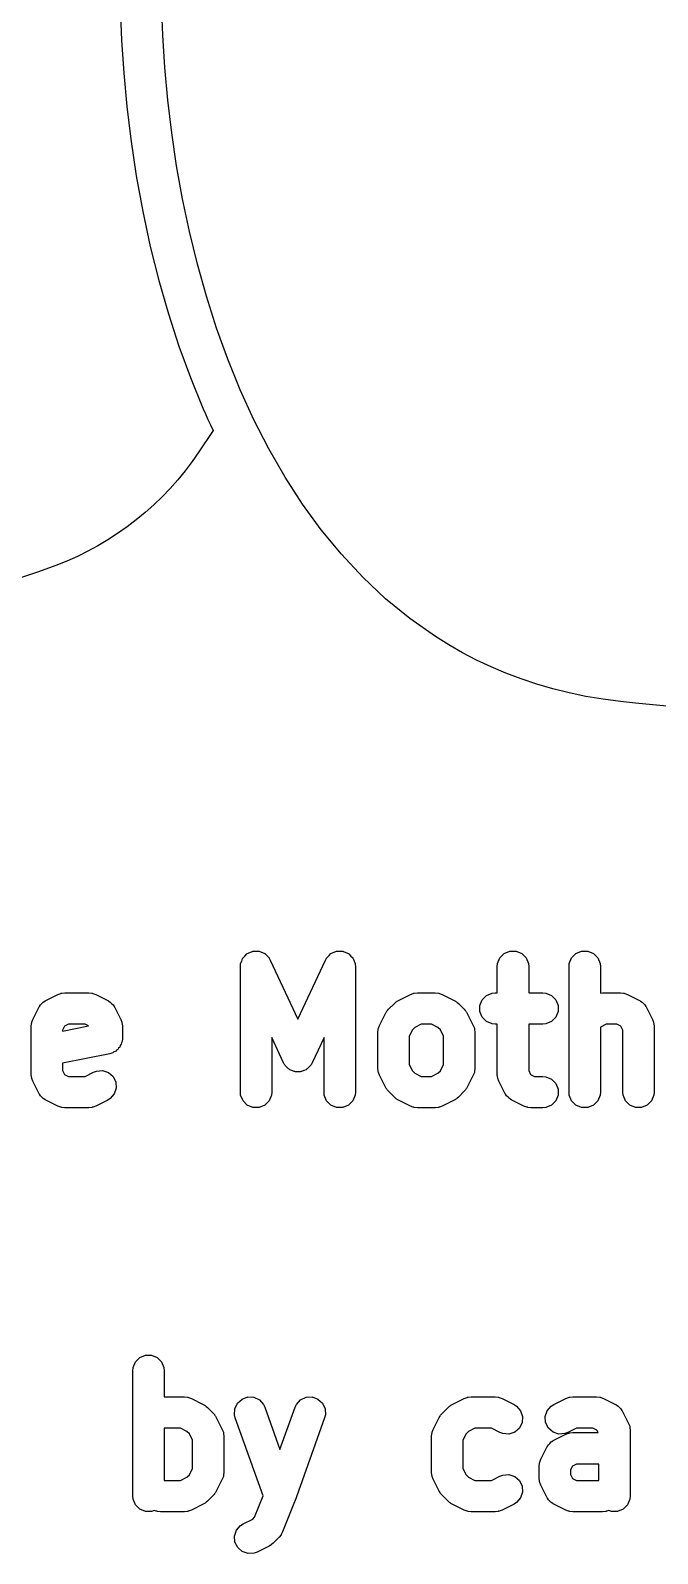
# Model space of a CAD drawing. Extents: x 53 to 255, y -141 to -27.
# Drawn here: x 178.59 to 183.59, y -122.01 to -109.87 of the extents above; entities that cross this region are included whole.
import ezdxf

# ---------------------------------------------------------------- set-up
doc = ezdxf.new("R2010")
doc.units = 0
doc.layers.add('BLACK', color=7, linetype='CONTINUOUS')

msp = doc.modelspace()

# ---------------------------------------------------------------- linework, layer by layer
at = {"layer": 'BLACK', "linetype": 'CONTINUOUS'}
for p, q in [((179.307953, -109.687096), (179.318085, -109.950419)), ((179.646869, -109.909492), (179.63774, -109.655095)), ((179.318085, -109.950419), (179.335397, -110.214319)), ((179.663158, -110.167194), (179.646869, -109.909492)), ((179.68681, -110.427344), (179.663158, -110.167194)), ((179.335397, -110.214319), (179.359869, -110.477884)), ((179.718027, -110.689083), (179.68681, -110.427344)), ((179.359869, -110.477884), (179.391479, -110.740203)), ((179.757013, -110.951553), (179.718027, -110.689083)), ((179.391479, -110.740203), (179.435144, -111.031092)), ((179.435144, -111.031092), (179.487017, -111.315832)), ((179.80397, -111.213898), (179.757013, -110.951553)), ((179.859101, -111.475259), (179.80397, -111.213898)), ((179.487017, -111.315832), (179.547035, -111.594187)), ((179.92261, -111.734778), (179.859101, -111.475259)), ((179.547035, -111.594187), (179.615135, -111.865924)), ((179.994699, -111.991599), (179.92261, -111.734778)), ((179.615135, -111.865924), (179.691253, -112.130808)), ((180.07557, -112.244862), (179.994699, -111.991599)), ((179.691253, -112.130808), (179.775325, -112.388606)), ((180.165428, -112.493711), (180.07557, -112.244862)), ((179.775325, -112.388606), (179.867289, -112.639083)), ((180.264474, -112.737288), (180.165428, -112.493711)), ((179.867289, -112.639083), (179.96708, -112.882006)), ((180.373698, -112.976351), (180.264474, -112.737288)), ((179.96708, -112.882006), (179.98697, -112.927352)), ((179.98697, -112.927352), (180.007132, -112.972327)), ((180.007132, -112.972327), (180.027542, -113.016955)), ((180.49265, -113.20832), (180.373698, -112.976351)), ((180.048175, -113.06126), (179.934669, -113.231389)), ((180.027542, -113.016955), (180.048175, -113.06126)), ((179.934669, -113.231389), (179.881486, -113.307773)), ((180.621539, -113.43232), (180.49265, -113.20832)), ((179.881486, -113.307773), (179.825523, -113.381846)), ((179.76686, -113.453539), (179.705577, -113.522779)), ((179.825523, -113.381846), (179.76686, -113.453539)), ((180.760571, -113.647475), (180.621539, -113.43232)), ((179.641754, -113.589494), (179.575468, -113.653615)), ((179.705577, -113.522779), (179.641754, -113.589494)), ((179.506801, -113.715069), (179.435831, -113.773785)), ((179.575468, -113.653615), (179.506801, -113.715069)), ((180.909953, -113.852908), (180.760571, -113.647475)), ((179.362638, -113.829692), (179.287301, -113.882718)), ((179.435831, -113.773785), (179.362638, -113.829692)), ((181.069893, -114.047742), (180.909953, -113.852908)), ((179.2099, -113.932793), (179.130514, -113.979845)), ((179.287301, -113.882718), (179.2099, -113.932793)), ((178.966106, -114.064594), (178.881243, -114.102148)), ((179.049223, -114.023802), (178.966106, -114.064594)), ((179.130514, -113.979845), (179.049223, -114.023802)), ((181.240598, -114.231103), (181.069893, -114.047742)), ((178.657635, -114.186183), (178.519771, -114.233649)), ((178.794713, -114.136394), (178.657635, -114.186183)), ((178.881243, -114.102148), (178.794713, -114.136394)), ((181.422275, -114.402112), (181.240598, -114.231103)), ((181.615131, -114.559895), (181.422275, -114.402112)), ((181.819374, -114.703574), (181.615131, -114.559895)), ((181.925829, -114.769851), (181.819374, -114.703574)), ((182.035209, -114.832273), (181.925829, -114.769851)), ((182.14754, -114.890731), (182.035209, -114.832273)), ((182.262846, -114.945116), (182.14754, -114.890731)), ((182.381154, -114.995318), (182.262846, -114.945116)), ((182.50249, -115.041227), (182.381154, -114.995318)), ((182.62688, -115.082734), (182.50249, -115.041227)), ((182.754349, -115.119729), (182.62688, -115.082734)), ((182.884924, -115.152104), (182.754349, -115.119729)), ((183.018631, -115.179747), (182.884924, -115.152104)), ((183.155494, -115.20255), (183.018631, -115.179747)), ((183.295541, -115.220403), (183.155494, -115.20255)), ((183.413809, -115.233232), (183.295541, -115.220403)), ((183.719289, -115.264251), (183.413809, -115.233232)), ((180.286185, -117.264374), (180.301522, -117.249036)), ((180.301522, -117.249036), (180.316176, -117.233036)), ((180.316176, -117.233036), (180.318701, -117.231857)), ((180.318701, -117.231857), (180.320673, -117.229886)), ((180.320673, -117.229886), (180.340711, -117.221585)), ((180.340711, -117.221585), (180.360372, -117.212411)), ((180.360372, -117.212411), (180.363158, -117.212288)), ((180.363158, -117.212288), (180.365733, -117.211222)), ((180.365733, -117.211222), (180.387419, -117.211222)), ((180.387419, -117.211222), (180.409098, -117.210269)), ((180.409098, -117.210269), (180.411719, -117.211222)), ((180.411719, -117.211222), (180.414505, -117.211222)), ((180.414505, -117.211222), (180.434541, -117.219521)), ((180.434541, -117.219521), (180.454935, -117.226937)), ((180.454935, -117.226937), (180.45699, -117.228819)), ((180.45699, -117.228819), (180.459565, -117.229886)), ((180.459565, -117.229886), (180.474902, -117.245223)), ((180.474902, -117.245223), (180.490903, -117.259877)), ((180.956001, -117.259877), (180.971996, -117.245228)), ((180.971996, -117.245228), (180.987339, -117.229886)), ((180.987339, -117.229886), (180.989914, -117.228819)), ((180.989914, -117.228819), (180.99197, -117.226937)), ((180.99197, -117.226937), (181.012355, -117.219524)), ((181.012355, -117.219524), (181.032399, -117.211222)), ((181.032399, -117.211222), (181.035186, -117.211222)), ((181.035186, -117.211222), (181.037807, -117.210269)), ((181.037807, -117.210269), (181.059485, -117.211222)), ((181.059485, -117.211222), (181.081171, -117.211222)), ((181.081171, -117.211222), (181.083745, -117.212288)), ((181.083745, -117.212288), (181.086532, -117.212411)), ((181.086532, -117.212411), (181.106192, -117.221585)), ((181.106192, -117.221585), (181.126231, -117.229886)), ((181.126231, -117.229886), (181.128202, -117.231857)), ((181.128202, -117.231857), (181.130728, -117.233036)), ((181.130728, -117.233036), (181.145381, -117.249036)), ((181.145381, -117.249036), (181.160719, -117.264374)), ((182.333804, -117.264374), (182.368292, -117.229886)), ((182.368292, -117.229886), (182.413352, -117.211222)), ((182.413352, -117.211222), (182.462124, -117.211222)), ((182.462124, -117.211222), (182.507184, -117.229886)), ((182.507184, -117.229886), (182.541672, -117.264374)), ((182.905233, -117.264374), (182.939721, -117.229886)), ((182.939721, -117.229886), (182.984781, -117.211222)), ((182.984781, -117.211222), (183.033553, -117.211222)), ((183.033553, -117.211222), (183.078613, -117.229886)), ((183.078613, -117.229886), (183.113101, -117.264374)), ((180.265119, -117.33382), (180.266697, -117.317792)), ((180.265119, -118.33382), (180.265119, -117.33382)), ((180.266568, -117.314841), (180.267144, -117.313255)), ((180.266697, -117.317792), (180.266568, -117.314841)), ((180.267144, -117.313255), (180.267521, -117.309434)), ((180.267521, -117.309434), (180.27582, -117.289397)), ((180.27582, -117.289397), (180.283236, -117.269004)), ((180.283236, -117.269004), (180.285118, -117.266948)), ((180.285118, -117.266948), (180.286185, -117.264374)), ((180.490903, -117.259877), (180.49286, -117.263181)), ((180.49286, -117.263181), (180.494053, -117.264374)), ((180.494053, -117.264374), (180.495182, -117.267101)), ((180.495182, -117.267101), (180.503392, -117.280959)), ((180.503392, -117.280959), (180.723451, -117.752516)), ((180.723451, -117.752516), (180.943512, -117.280959)), ((180.943512, -117.280959), (180.951721, -117.267101)), ((180.951721, -117.267101), (180.952851, -117.264374)), ((180.952851, -117.264374), (180.954043, -117.263181)), ((180.954043, -117.263181), (180.956001, -117.259877)), ((181.160719, -117.264374), (181.161785, -117.266948)), ((181.161785, -117.266948), (181.163668, -117.269004)), ((181.163668, -117.269004), (181.171083, -117.289397)), ((181.171083, -117.289397), (181.179383, -117.309434)), ((181.179383, -117.309434), (181.179759, -117.313255)), ((181.179759, -117.313255), (181.180336, -117.314841)), ((181.180336, -117.314841), (181.180206, -117.317792)), ((181.180206, -117.317792), (181.181785, -117.33382)), ((181.181785, -117.33382), (181.181785, -118.33382)), ((182.312738, -117.33382), (182.31514, -117.309434)), ((182.312738, -117.542153), (182.312738, -117.33382)), ((182.31514, -117.309434), (182.333804, -117.264374)), ((182.541672, -117.264374), (182.560336, -117.309434)), ((182.560336, -117.309434), (182.562738, -117.33382)), ((182.562738, -117.33382), (182.562738, -117.542153)), ((182.884167, -117.33382), (182.886569, -117.309434)), ((182.884167, -118.33382), (182.884167, -117.33382)), ((182.886569, -117.309434), (182.905233, -117.264374)), ((183.113101, -117.264374), (183.131765, -117.309434)), ((183.131765, -117.309434), (183.134167, -117.33382)), ((183.134167, -117.33382), (183.134167, -117.543911)), ((178.684162, -117.627863), (178.694432, -117.616023)), ((178.694432, -117.616023), (178.706768, -117.608256)), ((178.706768, -117.608256), (178.709167, -117.606177)), ((178.709167, -117.606177), (178.711092, -117.605535)), ((178.711092, -117.605535), (178.715169, -117.602969)), ((178.715169, -117.602969), (178.810407, -117.55535)), ((178.810407, -117.55535), (178.833293, -117.546592)), ((178.833293, -117.546592), (178.837773, -117.546273)), ((178.837773, -117.546273), (178.841923, -117.544555)), ((178.841923, -117.544555), (178.866309, -117.542153)), ((178.866309, -117.542153), (179.056785, -117.542153)), ((179.056785, -117.542153), (179.081171, -117.544555)), ((179.081171, -117.544555), (179.085319, -117.546273)), ((179.085319, -117.546273), (179.089801, -117.546592)), ((179.089801, -117.546592), (179.112687, -117.55535)), ((179.112687, -117.55535), (179.207924, -117.602968)), ((179.207924, -117.602968), (179.212002, -117.605535)), ((179.212002, -117.605535), (179.213927, -117.606177)), ((179.213927, -117.606177), (179.216324, -117.608256)), ((179.216324, -117.608256), (179.228662, -117.616023)), ((179.228662, -117.616023), (179.238931, -117.627863)), ((181.501794, -117.618514), (181.503956, -117.616023)), ((181.503956, -117.616023), (181.507713, -117.613657)), ((181.507713, -117.613657), (181.511148, -117.610839)), ((181.511148, -117.610839), (181.514198, -117.609575)), ((181.514198, -117.609575), (181.524693, -117.602969)), ((181.524693, -117.602969), (181.619931, -117.55535)), ((181.619931, -117.55535), (181.642817, -117.546592)), ((181.642817, -117.546592), (181.647297, -117.546273)), ((181.647297, -117.546273), (181.651447, -117.544555)), ((181.651447, -117.544555), (181.675833, -117.542153)), ((181.675833, -117.542153), (181.81869, -117.542153)), ((181.81869, -117.542153), (181.843076, -117.544555)), ((181.843076, -117.544555), (181.847224, -117.546273)), ((181.847224, -117.546273), (181.851706, -117.546592)), ((181.851706, -117.546592), (181.874592, -117.55535)), ((181.874592, -117.55535), (181.969829, -117.602968)), ((181.969829, -117.602968), (181.980327, -117.609577)), ((181.980327, -117.609577), (181.983374, -117.610839)), ((181.983374, -117.610839), (181.986805, -117.613654)), ((181.986805, -117.613654), (181.990567, -117.616023)), ((181.990567, -117.616023), (181.99273, -117.618517)), ((182.172283, -117.642767), (182.190947, -117.597707)), ((182.190947, -117.597707), (182.225435, -117.563219)), ((182.225435, -117.563219), (182.270495, -117.544555)), ((182.270495, -117.544555), (182.294881, -117.542153)), ((182.294881, -117.542153), (182.312738, -117.542153)), ((182.562738, -117.542153), (182.675833, -117.542153)), ((182.675833, -117.542153), (182.700219, -117.544555)), ((182.700219, -117.544555), (182.745279, -117.563219)), ((182.745279, -117.563219), (182.779767, -117.597707)), ((182.779767, -117.597707), (182.798431, -117.642767)), ((183.134167, -117.543911), (183.152024, -117.542153)), ((183.152024, -117.542153), (183.294881, -117.542153)), ((183.294881, -117.542153), (183.319267, -117.544555)), ((183.319267, -117.544555), (183.323415, -117.546273)), ((183.323415, -117.546273), (183.327897, -117.546592)), ((183.327897, -117.546592), (183.350783, -117.55535)), ((183.350783, -117.55535), (183.44602, -117.602968)), ((183.44602, -117.602968), (183.450098, -117.605535)), ((183.450098, -117.605535), (183.452023, -117.606177)), ((183.452023, -117.606177), (183.45442, -117.608256)), ((183.45442, -117.608256), (183.466758, -117.616023)), ((183.466758, -117.616023), (183.477027, -117.627863)), ((178.611649, -117.754108), (178.659267, -117.658871)), ((178.659267, -117.658871), (178.661834, -117.654792)), ((178.661834, -117.654792), (178.662476, -117.652868)), ((178.662476, -117.652868), (178.664555, -117.65047)), ((178.664555, -117.65047), (178.672322, -117.638133)), ((178.672322, -117.638133), (178.684162, -117.627863)), ((179.238931, -117.627863), (179.250772, -117.638133)), ((179.250772, -117.638133), (179.258538, -117.650469)), ((179.258538, -117.650469), (179.260618, -117.652868)), ((179.260618, -117.652868), (179.261259, -117.654793)), ((179.261259, -117.654793), (179.263826, -117.65887)), ((179.263826, -117.65887), (179.311445, -117.754108)), ((181.373554, -117.801727), (181.421172, -117.70649)), ((181.421172, -117.70649), (181.427781, -117.695991)), ((181.427781, -117.695991), (181.429043, -117.692945)), ((181.429043, -117.692945), (181.431858, -117.689513)), ((181.431858, -117.689513), (181.434227, -117.685752)), ((181.434227, -117.685752), (181.436721, -117.683588)), ((181.436721, -117.683588), (181.444588, -117.674003)), ((181.444588, -117.674003), (181.492206, -117.626384)), ((181.492206, -117.626384), (181.501794, -117.618514)), ((181.99273, -117.618517), (182.002316, -117.626384)), ((182.002316, -117.626384), (182.049935, -117.674002)), ((182.049935, -117.674002), (182.057804, -117.68359)), ((182.057804, -117.68359), (182.060296, -117.685752)), ((182.060296, -117.685752), (182.062661, -117.689509)), ((182.062661, -117.689509), (182.06548, -117.692944)), ((182.06548, -117.692944), (182.066743, -117.695994)), ((182.066743, -117.695994), (182.07335, -117.706489)), ((182.07335, -117.706489), (182.120969, -117.801727)), ((182.172283, -117.691539), (182.172283, -117.642767)), ((182.190947, -117.736599), (182.172283, -117.691539)), ((182.225435, -117.771087), (182.190947, -117.736599)), ((182.779767, -117.736599), (182.745279, -117.771087)), ((182.798431, -117.691539), (182.779767, -117.736599)), ((182.798431, -117.642767), (182.798431, -117.691539)), ((183.477027, -117.627863), (183.488868, -117.638133)), ((183.488868, -117.638133), (183.496634, -117.650469)), ((183.496634, -117.650469), (183.498714, -117.652868)), ((183.498714, -117.652868), (183.499355, -117.654793)), ((183.499355, -117.654793), (183.501922, -117.65887)), ((183.501922, -117.65887), (183.549541, -117.754108)), ((178.598452, -117.81001), (178.600854, -117.785624)), ((178.598452, -118.190962), (178.598452, -117.81001)), ((178.600854, -117.785624), (178.602572, -117.781475)), ((178.602572, -117.781475), (178.602891, -117.776994)), ((178.602891, -117.776994), (178.611649, -117.754108)), ((178.848452, -117.84801), (179.055979, -117.806504)), ((178.86424, -117.807941), (178.848452, -117.839518)), ((178.848452, -117.839518), (178.848452, -117.84801)), ((178.895818, -117.792153), (178.86424, -117.807941)), ((179.027277, -117.792153), (178.895818, -117.792153)), ((179.055979, -117.806504), (179.027277, -117.792153)), ((179.311445, -117.754108), (179.320203, -117.776994)), ((179.320203, -117.776994), (179.320521, -117.781474)), ((179.320521, -117.781474), (179.32224, -117.785624)), ((179.32224, -117.785624), (179.324642, -117.81001)), ((179.324642, -117.81001), (179.324642, -117.905248)), ((181.360357, -117.857629), (181.362759, -117.833243)), ((181.360357, -118.143343), (181.360357, -117.857629)), ((181.362759, -117.833243), (181.364477, -117.829094)), ((181.364477, -117.829094), (181.364796, -117.824613)), ((181.364796, -117.824613), (181.373554, -117.801727)), ((181.635707, -117.836435), (181.610357, -117.887137)), ((181.65464, -117.817503), (181.635707, -117.836435)), ((181.705342, -117.792153), (181.65464, -117.817503)), ((181.789182, -117.792153), (181.705342, -117.792153)), ((181.839883, -117.817503), (181.789182, -117.792153)), ((181.858815, -117.836436), (181.839883, -117.817503)), ((181.884166, -117.887137), (181.858815, -117.836436)), ((182.120969, -117.801727), (182.129727, -117.824613)), ((182.129727, -117.824613), (182.130045, -117.829093)), ((182.130045, -117.829093), (182.131764, -117.833243)), ((182.131764, -117.833243), (182.134166, -117.857629)), ((182.134166, -117.857629), (182.134166, -118.143343)), ((182.270495, -117.789751), (182.225435, -117.771087)), ((182.294881, -117.792153), (182.270495, -117.789751)), ((182.312738, -117.792153), (182.294881, -117.792153)), ((182.312738, -118.190962), (182.312738, -117.792153)), ((182.675833, -117.792153), (182.562738, -117.792153)), ((182.562738, -117.792153), (182.562738, -118.161453)), ((182.700219, -117.789751), (182.675833, -117.792153)), ((182.745279, -117.771087), (182.700219, -117.789751)), ((183.181533, -117.792153), (183.134167, -117.815835)), ((183.134167, -117.815835), (183.134167, -118.33382)), ((183.265373, -117.792153), (183.181533, -117.792153)), ((183.296949, -117.807941), (183.265373, -117.792153)), ((183.312738, -117.839518), (183.296949, -117.807941)), ((183.312738, -118.33382), (183.312738, -117.839518)), ((183.549541, -117.754108), (183.558299, -117.776994)), ((183.558299, -117.776994), (183.558617, -117.781474)), ((183.558617, -117.781474), (183.560336, -117.785624)), ((183.560336, -117.785624), (183.562738, -117.81001)), ((183.562738, -117.81001), (183.562738, -118.33382)), ((179.303576, -117.974694), (179.294914, -117.983355)), ((179.308312, -117.963258), (179.303576, -117.974694)), ((179.315177, -117.952962), (179.308312, -117.963258)), ((179.317553, -117.940949), (179.315177, -117.952962)), ((179.32224, -117.929634), (179.317553, -117.940949)), ((179.324642, -117.905248), (179.32224, -117.929634)), ((180.610179, -118.100966), (180.515119, -117.897266)), ((180.515119, -117.897266), (180.515119, -118.33382)), ((180.931785, -117.897265), (180.836725, -118.100966)), ((180.931785, -118.33382), (180.931785, -117.897265)), ((181.610357, -117.887137), (181.610357, -118.113835)), ((181.884166, -118.113834), (181.884166, -117.887137)), ((179.224156, -118.027821), (178.848452, -118.102961)), ((178.848452, -118.102961), (178.848452, -118.161453)), ((179.247597, -118.020683), (179.224156, -118.027821)), ((179.257771, -118.013869), (179.247597, -118.020683)), ((179.269088, -118.009182), (179.257771, -118.013869)), ((179.27784, -118.000429), (179.269088, -118.009182)), ((179.288122, -117.993544), (179.27784, -118.000429)), ((179.294914, -117.983355), (179.288122, -117.993544)), ((180.615468, -118.109895), (180.610179, -118.100966)), ((180.836725, -118.100966), (180.831435, -118.109895)), ((178.600854, -118.215348), (178.598452, -118.190962)), ((178.602572, -118.219497), (178.600854, -118.215348)), ((178.602891, -118.223977), (178.602572, -118.219497)), ((178.611648, -118.246863), (178.602891, -118.223977)), ((178.848452, -118.161453), (178.864241, -118.193031)), ((178.864241, -118.193031), (178.895818, -118.20882)), ((178.895818, -118.20882), (179.027277, -118.20882)), ((179.027277, -118.20882), (179.096121, -118.174398)), ((179.096121, -118.174398), (179.119007, -118.16564)), ((179.119007, -118.16564), (179.167656, -118.162183)), ((179.167656, -118.162183), (179.213927, -118.177606)), ((179.213927, -118.177606), (179.250772, -118.209562)), ((179.250772, -118.209562), (179.272583, -118.253185)), ((180.616569, -118.112921), (180.615468, -118.109895)), ((180.618528, -118.115061), (180.616569, -118.112921)), ((180.622668, -118.122048), (180.618528, -118.115061)), ((180.636676, -118.134876), (180.622668, -118.122048)), ((180.649509, -118.148889), (180.636676, -118.134876)), ((180.654541, -118.151237), (180.649509, -118.148889)), ((180.658637, -118.154988), (180.654541, -118.151237)), ((180.676487, -118.161479), (180.658637, -118.154988)), ((180.693705, -118.169514), (180.676487, -118.161479)), ((180.699254, -118.169757), (180.693705, -118.169514)), ((180.704474, -118.171656), (180.699254, -118.169757)), ((180.723452, -118.170821), (180.704474, -118.171656)), ((180.742431, -118.171656), (180.723452, -118.170821)), ((180.74765, -118.169757), (180.742431, -118.171656)), ((180.753199, -118.169514), (180.74765, -118.169757)), ((180.770412, -118.16148), (180.753199, -118.169514)), ((180.788268, -118.154988), (180.770412, -118.16148)), ((180.792364, -118.151236), (180.788268, -118.154988)), ((180.797395, -118.148889), (180.792364, -118.151236)), ((180.810225, -118.134878), (180.797395, -118.148889)), ((180.824236, -118.122048), (180.810225, -118.134878)), ((180.828375, -118.115061), (180.824236, -118.122048)), ((180.830335, -118.112921), (180.828375, -118.115061)), ((180.831435, -118.109895), (180.830335, -118.112921)), ((181.362759, -118.167729), (181.360357, -118.143343)), ((181.364477, -118.171877), (181.362759, -118.167729)), ((181.364796, -118.176359), (181.364477, -118.171877)), ((181.373554, -118.199245), (181.364796, -118.176359)), ((181.421172, -118.294482), (181.373554, -118.199245)), ((181.610357, -118.113835), (181.635708, -118.164537)), ((181.635708, -118.164537), (181.65464, -118.183469)), ((181.65464, -118.183469), (181.705342, -118.20882)), ((181.705342, -118.20882), (181.789182, -118.20882)), ((181.789182, -118.20882), (181.839883, -118.183469)), ((181.839883, -118.183469), (181.858814, -118.164537)), ((181.858814, -118.164537), (181.884166, -118.113834)), ((182.120969, -118.199245), (182.07335, -118.294483)), ((182.129727, -118.176359), (182.120969, -118.199245)), ((182.130045, -118.171878), (182.129727, -118.176359)), ((182.131764, -118.167729), (182.130045, -118.171878)), ((182.134166, -118.143343), (182.131764, -118.167729)), ((182.31514, -118.215348), (182.312738, -118.190962)), ((182.316858, -118.219497), (182.31514, -118.215348)), ((182.317177, -118.223977), (182.316858, -118.219497)), ((182.325934, -118.246863), (182.317177, -118.223977)), ((182.562738, -118.161453), (182.578527, -118.193031)), ((182.578527, -118.193031), (182.610104, -118.20882)), ((182.610104, -118.20882), (182.675833, -118.20882)), ((182.675833, -118.20882), (182.700219, -118.211222)), ((182.700219, -118.211222), (182.745279, -118.229886)), ((178.659267, -118.342102), (178.611648, -118.246863)), ((178.661834, -118.34618), (178.659267, -118.342102)), ((178.662476, -118.348105), (178.661834, -118.34618)), ((179.276041, -118.301835), (179.260618, -118.348105)), ((179.272583, -118.253185), (179.276041, -118.301835)), ((180.267521, -118.358206), (180.265119, -118.33382)), ((180.515119, -118.33382), (180.512717, -118.358206)), ((180.934187, -118.358206), (180.931785, -118.33382)), ((181.181785, -118.33382), (181.179383, -118.358206)), ((181.427779, -118.304978), (181.421172, -118.294482)), ((181.429042, -118.308026), (181.427779, -118.304978)), ((181.431859, -118.311459), (181.429042, -118.308026)), ((181.434227, -118.31522), (181.431859, -118.311459)), ((181.436721, -118.317383), (181.434227, -118.31522)), ((181.444587, -118.326968), (181.436721, -118.317383)), ((181.492206, -118.374588), (181.444587, -118.326968)), ((182.049936, -118.326969), (182.002317, -118.374588)), ((182.057803, -118.317381), (182.049936, -118.326969)), ((182.060296, -118.31522), (182.057803, -118.317381)), ((182.062662, -118.31146), (182.060296, -118.31522)), ((182.065481, -118.308026), (182.062662, -118.31146)), ((182.066743, -118.304977), (182.065481, -118.308026)), ((182.07335, -118.294483), (182.066743, -118.304977)), ((182.373553, -118.342102), (182.325934, -118.246863)), ((182.37612, -118.34618), (182.373553, -118.342102)), ((182.376762, -118.348105), (182.37612, -118.34618)), ((182.745279, -118.229886), (182.779767, -118.264374)), ((182.779767, -118.264374), (182.798431, -118.309434)), ((182.798431, -118.309434), (182.798431, -118.358206)), ((182.886569, -118.358206), (182.884167, -118.33382)), ((183.134167, -118.33382), (183.131765, -118.358206)), ((183.31514, -118.358206), (183.312738, -118.33382)), ((183.562738, -118.33382), (183.560336, -118.358206)), ((178.664554, -118.350501), (178.662476, -118.348105)), ((178.672321, -118.362839), (178.664554, -118.350501)), ((178.684163, -118.37311), (178.672321, -118.362839)), ((178.694432, -118.38495), (178.684163, -118.37311)), ((178.706765, -118.392714), (178.694432, -118.38495)), ((178.709166, -118.394796), (178.706765, -118.392714)), ((178.711093, -118.395438), (178.709166, -118.394796)), ((178.715169, -118.398004), (178.711093, -118.395438)), ((178.810407, -118.445623), (178.715169, -118.398004)), ((178.833293, -118.454381), (178.810407, -118.445623)), ((178.837773, -118.454699), (178.833293, -118.454381)), ((178.841923, -118.456418), (178.837773, -118.454699)), ((178.866309, -118.45882), (178.841923, -118.456418)), ((179.056785, -118.45882), (178.866309, -118.45882)), ((179.081171, -118.456418), (179.056785, -118.45882)), ((179.085319, -118.454699), (179.081171, -118.456418)), ((179.089801, -118.454381), (179.085319, -118.454699)), ((179.112687, -118.445623), (179.089801, -118.454381)), ((179.207924, -118.398005), (179.112687, -118.445623)), ((179.228662, -118.38495), (179.207924, -118.398005)), ((179.260618, -118.348105), (179.228662, -118.38495)), ((180.286185, -118.403266), (180.267521, -118.358206)), ((180.320673, -118.437754), (180.286185, -118.403266)), ((180.365733, -118.456418), (180.320673, -118.437754)), ((180.414505, -118.456418), (180.365733, -118.456418)), ((180.459565, -118.437754), (180.414505, -118.456418)), ((180.494053, -118.403266), (180.459565, -118.437754)), ((180.512717, -118.358206), (180.494053, -118.403266)), ((180.952851, -118.403266), (180.934187, -118.358206)), ((180.987339, -118.437754), (180.952851, -118.403266)), ((181.032399, -118.456418), (180.987339, -118.437754)), ((181.081171, -118.456418), (181.032399, -118.456418)), ((181.126231, -118.437754), (181.081171, -118.456418)), ((181.160719, -118.403266), (181.126231, -118.437754)), ((181.179383, -118.358206), (181.160719, -118.403266)), ((181.501794, -118.382457), (181.492206, -118.374588)), ((181.503956, -118.38495), (181.501794, -118.382457)), ((181.50771, -118.387313), (181.503956, -118.38495)), ((181.511147, -118.390134), (181.50771, -118.387313)), ((181.5142, -118.391398), (181.511147, -118.390134)), ((181.524693, -118.398004), (181.5142, -118.391398)), ((181.619931, -118.445623), (181.524693, -118.398004)), ((181.642817, -118.454381), (181.619931, -118.445623)), ((181.647297, -118.454699), (181.642817, -118.454381)), ((181.651447, -118.456418), (181.647297, -118.454699)), ((181.675833, -118.45882), (181.651447, -118.456418)), ((181.81869, -118.45882), (181.675833, -118.45882)), ((181.843076, -118.456418), (181.81869, -118.45882)), ((181.847224, -118.454699), (181.843076, -118.456418)), ((181.851706, -118.454381), (181.847224, -118.454699)), ((181.874592, -118.445623), (181.851706, -118.454381)), ((181.969829, -118.398005), (181.874592, -118.445623)), ((181.980325, -118.391397), (181.969829, -118.398005)), ((181.983375, -118.390134), (181.980325, -118.391397)), ((181.986808, -118.387315), (181.983375, -118.390134)), ((181.990567, -118.38495), (181.986808, -118.387315)), ((181.992729, -118.382456), (181.990567, -118.38495)), ((182.002317, -118.374588), (181.992729, -118.382456)), ((182.37884, -118.350501), (182.376762, -118.348105)), ((182.386607, -118.362839), (182.37884, -118.350501)), ((182.398449, -118.37311), (182.386607, -118.362839)), ((182.408718, -118.38495), (182.398449, -118.37311)), ((182.421051, -118.392714), (182.408718, -118.38495)), ((182.423452, -118.394796), (182.421051, -118.392714)), ((182.425379, -118.395438), (182.423452, -118.394796)), ((182.429455, -118.398004), (182.425379, -118.395438)), ((182.524693, -118.445623), (182.429455, -118.398004)), ((182.547579, -118.454381), (182.524693, -118.445623)), ((182.552059, -118.454699), (182.547579, -118.454381)), ((182.556209, -118.456418), (182.552059, -118.454699)), ((182.580595, -118.45882), (182.556209, -118.456418)), ((182.675833, -118.45882), (182.580595, -118.45882)), ((182.700219, -118.456418), (182.675833, -118.45882)), ((182.745279, -118.437754), (182.700219, -118.456418)), ((182.779767, -118.403266), (182.745279, -118.437754)), ((182.798431, -118.358206), (182.779767, -118.403266)), ((182.905233, -118.403266), (182.886569, -118.358206)), ((182.939721, -118.437754), (182.905233, -118.403266)), ((182.984781, -118.456418), (182.939721, -118.437754)), ((183.033553, -118.456418), (182.984781, -118.456418)), ((183.078613, -118.437754), (183.033553, -118.456418)), ((183.113101, -118.403266), (183.078613, -118.437754)), ((183.131765, -118.358206), (183.113101, -118.403266)), ((183.333804, -118.403266), (183.31514, -118.358206)), ((183.368292, -118.437754), (183.333804, -118.403266)), ((183.413352, -118.456418), (183.368292, -118.437754)), ((183.462124, -118.456418), (183.413352, -118.456418)), ((183.507184, -118.437754), (183.462124, -118.456418)), ((183.541672, -118.403266), (183.507184, -118.437754)), ((183.560336, -118.358206), (183.541672, -118.403266)), ((179.407976, -120.553708), (179.410378, -120.529322)), ((179.410378, -120.529322), (179.429042, -120.484262)), ((179.429042, -120.484262), (179.46353, -120.449774)), ((179.46353, -120.449774), (179.50859, -120.43111)), ((179.50859, -120.43111), (179.557362, -120.43111)), ((179.557362, -120.43111), (179.602422, -120.449774)), ((179.602422, -120.449774), (179.63691, -120.484262)), ((179.63691, -120.484262), (179.655574, -120.529322)), ((179.655574, -120.529322), (179.657976, -120.553708)), ((179.407976, -121.553708), (179.407976, -120.553708)), ((179.657976, -120.553708), (179.657976, -120.762041)), ((179.657976, -120.762041), (179.81869, -120.762041)), ((179.81869, -120.762041), (179.843076, -120.764443)), ((179.843076, -120.764443), (179.847224, -120.766161)), ((179.847224, -120.766161), (179.851706, -120.76648)), ((179.851706, -120.76648), (179.874592, -120.775238)), ((180.278301, -120.779787), (180.324231, -120.763383)), ((180.324231, -120.763383), (180.372943, -120.765805)), ((180.372943, -120.765805), (180.417022, -120.786684)), ((180.744168, -120.786684), (180.788246, -120.765805)), ((180.788246, -120.765805), (180.836959, -120.763384)), ((180.836959, -120.763384), (180.882889, -120.779787)), ((182.048503, -120.775238), (182.071389, -120.76648)), ((182.071389, -120.76648), (182.075869, -120.766161)), ((182.075869, -120.766161), (182.080019, -120.764443)), ((182.080019, -120.764443), (182.104405, -120.762041)), ((182.104405, -120.762041), (182.294881, -120.762041)), ((182.294881, -120.762041), (182.319267, -120.764443)), ((182.319267, -120.764443), (182.323415, -120.766161)), ((182.323415, -120.766161), (182.327897, -120.76648)), ((182.327897, -120.76648), (182.350783, -120.775238)), ((182.858027, -120.775238), (182.880913, -120.76648)), ((182.880913, -120.76648), (182.885393, -120.766161)), ((182.885393, -120.766161), (182.889543, -120.764443)), ((182.889543, -120.764443), (182.913929, -120.762041)), ((182.913929, -120.762041), (183.104405, -120.762041)), ((183.104405, -120.762041), (183.128791, -120.764443)), ((183.128791, -120.764443), (183.132939, -120.766161)), ((183.132939, -120.766161), (183.137421, -120.76648)), ((183.137421, -120.76648), (183.160307, -120.775238)), ((179.874592, -120.775238), (179.969829, -120.822856)), ((179.969829, -120.822856), (179.980327, -120.829465)), ((179.980327, -120.829465), (179.983374, -120.830727)), ((179.983374, -120.830727), (179.986805, -120.833542)), ((179.986805, -120.833542), (179.990567, -120.835911)), ((179.990567, -120.835911), (179.99273, -120.838405)), ((179.99273, -120.838405), (180.002316, -120.846272)), ((180.002316, -120.846272), (180.049935, -120.89389)), ((180.049935, -120.89389), (180.057804, -120.903478)), ((180.218842, -120.90531), (180.221264, -120.856598)), ((180.221264, -120.856598), (180.242143, -120.812519)), ((180.242143, -120.812519), (180.278301, -120.779787)), ((180.417022, -120.786684), (180.449754, -120.822842)), ((180.449754, -120.822842), (180.460218, -120.844999)), ((180.460218, -120.844999), (180.580595, -121.182055)), ((180.580595, -121.182055), (180.700972, -120.844999)), ((180.700972, -120.844999), (180.711436, -120.822842)), ((180.711436, -120.822842), (180.744168, -120.786684)), ((180.882889, -120.779787), (180.919047, -120.812519)), ((180.919047, -120.812519), (180.939926, -120.856598)), ((180.939926, -120.856598), (180.942347, -120.90531)), ((181.865293, -120.903476), (181.87316, -120.893891)), ((181.87316, -120.893891), (181.920778, -120.846272)), ((181.920778, -120.846272), (181.930366, -120.838402)), ((181.930366, -120.838402), (181.932528, -120.835911)), ((181.932528, -120.835911), (181.936285, -120.833545)), ((181.936285, -120.833545), (181.93972, -120.830727)), ((181.93972, -120.830727), (181.94277, -120.829463)), ((181.94277, -120.829463), (181.953265, -120.822857)), ((181.953265, -120.822857), (182.048503, -120.775238)), ((182.350783, -120.775238), (182.44602, -120.822856)), ((182.44602, -120.822856), (182.466758, -120.835911)), ((182.466758, -120.835911), (182.498714, -120.872756)), ((182.498714, -120.872756), (182.514137, -120.919026)), ((182.694672, -120.919026), (182.710096, -120.872756)), ((182.710096, -120.872756), (182.742052, -120.835911)), ((182.742052, -120.835911), (182.762789, -120.822857)), ((182.762789, -120.822857), (182.858027, -120.775238)), ((183.160307, -120.775238), (183.255544, -120.822856)), ((183.255544, -120.822856), (183.259622, -120.825423)), ((183.259622, -120.825423), (183.261547, -120.826065)), ((183.261547, -120.826065), (183.263944, -120.828144)), ((183.263944, -120.828144), (183.276282, -120.835911)), ((183.276282, -120.835911), (183.286551, -120.847751)), ((183.286551, -120.847751), (183.298392, -120.858021)), ((183.298392, -120.858021), (183.306158, -120.870357)), ((183.306158, -120.870357), (183.308238, -120.872756)), ((183.308238, -120.872756), (183.308879, -120.874681)), ((183.308879, -120.874681), (183.311446, -120.878758)), ((183.311446, -120.878758), (183.359065, -120.973996)), ((179.789182, -121.012041), (179.657976, -121.012041)), ((179.657976, -121.012041), (179.657976, -121.428708)), ((179.839883, -121.037391), (179.789182, -121.012041)), ((180.057804, -120.903478), (180.060296, -120.90564)), ((180.060296, -120.90564), (180.062661, -120.909397)), ((180.062661, -120.909397), (180.06548, -120.912832)), ((180.06548, -120.912832), (180.066743, -120.915882)), ((180.066743, -120.915882), (180.07335, -120.926377)), ((180.07335, -120.926377), (180.120969, -121.021615)), ((180.224782, -120.929083), (180.218842, -120.90531)), ((180.446967, -121.551203), (180.224782, -120.929083)), ((180.936408, -120.929083), (180.698313, -121.59575)), ((180.942347, -120.90531), (180.936408, -120.929083)), ((181.802126, -121.021615), (181.849744, -120.926378)), ((181.849744, -120.926378), (181.856353, -120.915879)), ((181.856353, -120.915879), (181.857615, -120.912833)), ((181.857615, -120.912833), (181.86043, -120.909401)), ((181.86043, -120.909401), (181.862799, -120.90564)), ((181.862799, -120.90564), (181.865293, -120.903476)), ((182.133914, -121.012041), (182.083212, -121.037391)), ((182.265373, -121.012041), (182.133914, -121.012041)), ((182.334217, -121.046463), (182.265373, -121.012041)), ((182.488868, -121.011299), (182.452023, -121.043255)), ((182.510679, -120.967676), (182.488868, -121.011299)), ((182.514137, -120.919026), (182.510679, -120.967676)), ((182.69813, -120.967676), (182.694672, -120.919026)), ((182.719942, -121.011299), (182.69813, -120.967676)), ((182.756787, -121.043255), (182.719942, -121.011299)), ((182.943438, -121.012041), (182.874593, -121.046463)), ((183.074897, -121.012041), (182.943438, -121.012041)), ((183.106473, -121.027829), (183.074897, -121.012041)), ((183.359065, -120.973996), (183.367823, -120.996882)), ((183.367823, -120.996882), (183.368141, -121.001362)), ((183.368141, -121.001362), (183.36986, -121.005512)), ((183.36986, -121.005512), (183.372262, -121.029898)), ((179.858815, -121.056324), (179.839883, -121.037391)), ((179.884166, -121.107025), (179.858815, -121.056324)), ((179.884166, -121.333722), (179.884166, -121.107025)), ((180.120969, -121.021615), (180.129727, -121.044501)), ((180.129727, -121.044501), (180.130045, -121.048981)), ((180.130045, -121.048981), (180.131764, -121.053131)), ((180.131764, -121.053131), (180.134166, -121.077517)), ((180.134166, -121.077517), (180.134166, -121.363231)), ((181.788929, -121.077517), (181.791331, -121.053131)), ((181.788929, -121.363231), (181.788929, -121.077517)), ((181.791331, -121.053131), (181.793049, -121.048982)), ((181.793049, -121.048982), (181.793368, -121.044501)), ((181.793368, -121.044501), (181.802126, -121.021615)), ((182.064279, -121.056323), (182.038929, -121.107025)), ((182.038929, -121.107025), (182.038929, -121.333723)), ((182.083212, -121.037391), (182.064279, -121.056323)), ((182.357103, -121.055221), (182.334217, -121.046463)), ((182.405752, -121.058678), (182.357103, -121.055221)), ((182.452023, -121.043255), (182.405752, -121.058678)), ((182.719942, -121.143735), (182.731782, -121.133465)), ((182.731782, -121.133465), (182.742052, -121.121625)), ((182.742052, -121.121625), (182.754388, -121.113858)), ((182.754388, -121.113858), (182.756787, -121.111779)), ((182.803057, -121.058679), (182.756787, -121.043255)), ((182.756787, -121.111779), (182.758712, -121.111137)), ((182.758712, -121.111137), (182.762789, -121.108571)), ((182.762789, -121.108571), (182.858027, -121.060952)), ((182.851707, -121.055221), (182.803057, -121.058679)), ((182.874593, -121.046463), (182.851707, -121.055221)), ((182.858027, -121.060952), (182.880913, -121.052194)), ((182.880913, -121.052194), (182.885393, -121.051875)), ((182.885393, -121.051875), (182.889543, -121.050157)), ((182.889543, -121.050157), (182.913929, -121.047755)), ((182.913929, -121.047755), (183.116436, -121.047755)), ((183.116436, -121.047755), (183.106473, -121.027829)), ((183.372262, -121.029898), (183.372262, -121.553708)), ((182.659269, -121.25971), (182.706887, -121.164473)), ((182.706887, -121.164473), (182.709454, -121.160394)), ((182.709454, -121.160394), (182.710096, -121.15847)), ((182.710096, -121.15847), (182.712175, -121.156072)), ((182.712175, -121.156072), (182.719942, -121.143735)), ((179.858814, -121.384425), (179.884166, -121.333722)), ((180.134166, -121.363231), (180.131764, -121.387617)), ((181.791331, -121.387617), (181.788929, -121.363231)), ((182.038929, -121.333723), (182.06428, -121.384425)), ((182.646072, -121.315612), (182.648474, -121.291226)), ((182.646072, -121.41085), (182.646072, -121.315612)), ((182.648474, -121.291226), (182.650192, -121.287077)), ((182.650192, -121.287077), (182.650511, -121.282596)), ((182.650511, -121.282596), (182.659269, -121.25971)), ((182.91186, -121.313543), (182.896072, -121.34512)), ((182.896072, -121.34512), (182.896072, -121.381341)), ((182.943438, -121.297755), (182.91186, -121.313543)), ((183.122262, -121.297755), (182.943438, -121.297755)), ((183.122262, -121.428708), (183.122262, -121.297755)), ((179.657976, -121.428708), (179.789182, -121.428708)), ((179.789182, -121.428708), (179.839883, -121.403357)), ((179.839883, -121.403357), (179.858814, -121.384425)), ((180.120969, -121.419133), (180.07335, -121.514371)), ((180.129727, -121.396247), (180.120969, -121.419133)), ((180.130045, -121.391766), (180.129727, -121.396247)), ((180.131764, -121.387617), (180.130045, -121.391766)), ((181.793049, -121.391765), (181.791331, -121.387617)), ((181.793368, -121.396247), (181.793049, -121.391765)), ((181.802126, -121.419133), (181.793368, -121.396247)), ((181.849744, -121.51437), (181.802126, -121.419133)), ((182.06428, -121.384425), (182.083212, -121.403357)), ((182.083212, -121.403357), (182.133914, -121.428708)), ((182.133914, -121.428708), (182.265373, -121.428708)), ((182.265373, -121.428708), (182.334217, -121.394286)), ((182.334217, -121.394286), (182.357103, -121.385528)), ((182.357103, -121.385528), (182.405752, -121.382071)), ((182.405752, -121.382071), (182.452023, -121.397494)), ((182.452023, -121.397494), (182.488868, -121.42945)), ((182.488868, -121.42945), (182.510679, -121.473073)), ((182.510679, -121.473073), (182.514137, -121.521723)), ((182.648474, -121.435236), (182.646072, -121.41085)), ((182.650192, -121.439385), (182.648474, -121.435236)), ((182.650511, -121.443865), (182.650192, -121.439385)), ((182.659268, -121.466751), (182.650511, -121.443865)), ((182.706887, -121.56199), (182.659268, -121.466751)), ((182.896072, -121.381341), (182.911861, -121.412919)), ((182.911861, -121.412919), (182.943438, -121.428708)), ((182.943438, -121.428708), (183.122262, -121.428708)), ((179.410378, -121.578094), (179.407976, -121.553708)), ((179.429042, -121.623154), (179.410378, -121.578094)), ((179.46353, -121.657642), (179.429042, -121.623154)), ((179.969829, -121.617893), (179.874592, -121.665511)), ((179.980325, -121.611285), (179.969829, -121.617893)), ((179.983375, -121.610022), (179.980325, -121.611285)), ((179.986808, -121.607203), (179.983375, -121.610022)), ((179.990567, -121.604838), (179.986808, -121.607203)), ((179.992729, -121.602344), (179.990567, -121.604838)), ((180.002317, -121.594476), (179.992729, -121.602344)), ((180.049936, -121.546857), (180.002317, -121.594476)), ((180.057803, -121.537269), (180.049936, -121.546857)), ((180.060296, -121.535108), (180.057803, -121.537269)), ((180.062662, -121.531348), (180.060296, -121.535108)), ((180.065481, -121.527914), (180.062662, -121.531348)), ((180.066743, -121.524865), (180.065481, -121.527914)), ((180.07335, -121.514371), (180.066743, -121.524865)), ((180.378825, -121.721557), (180.446967, -121.551203)), ((180.696655, -121.600132), (180.601417, -121.838227)), ((180.697309, -121.597873), (180.696655, -121.600132)), ((180.698313, -121.59575), (180.697309, -121.597873)), ((181.856351, -121.524866), (181.849744, -121.51437)), ((181.857614, -121.527914), (181.856351, -121.524866)), ((181.860431, -121.531347), (181.857614, -121.527914)), ((181.862799, -121.535108), (181.860431, -121.531347)), ((181.865293, -121.537271), (181.862799, -121.535108)), ((181.873159, -121.546856), (181.865293, -121.537271)), ((181.920778, -121.594476), (181.873159, -121.546856)), ((181.930366, -121.602345), (181.920778, -121.594476)), ((181.932528, -121.604838), (181.930366, -121.602345)), ((181.936282, -121.607201), (181.932528, -121.604838)), ((181.939719, -121.610022), (181.936282, -121.607201)), ((181.942772, -121.611286), (181.939719, -121.610022)), ((181.953265, -121.617892), (181.942772, -121.611286)), ((182.048503, -121.665511), (181.953265, -121.617892)), ((182.44602, -121.617893), (182.350783, -121.665511)), ((182.466758, -121.604838), (182.44602, -121.617893)), ((182.498714, -121.567993), (182.466758, -121.604838)), ((182.514137, -121.521723), (182.498714, -121.567993)), ((182.709454, -121.566068), (182.706887, -121.56199)), ((182.710096, -121.567993), (182.709454, -121.566068)), ((182.712174, -121.570389), (182.710096, -121.567993)), ((182.719941, -121.582727), (182.712174, -121.570389)), ((182.731783, -121.592998), (182.719941, -121.582727)), ((182.742052, -121.604838), (182.731783, -121.592998)), ((182.754385, -121.612602), (182.742052, -121.604838)), ((182.756786, -121.614684), (182.754385, -121.612602)), ((182.758713, -121.615326), (182.756786, -121.614684)), ((182.762789, -121.617892), (182.758713, -121.615326)), ((182.858027, -121.665511), (182.762789, -121.617892)), ((183.351196, -121.623154), (183.316708, -121.657642)), ((183.36986, -121.578094), (183.351196, -121.623154)), ((183.372262, -121.553708), (183.36986, -121.578094)), ((179.50859, -121.676306), (179.46353, -121.657642)), ((179.557362, -121.676306), (179.50859, -121.676306)), ((179.578087, -121.667721), (179.557362, -121.676306)), ((179.595198, -121.674269), (179.578087, -121.667721)), ((179.599678, -121.674587), (179.595198, -121.674269)), ((179.603828, -121.676306), (179.599678, -121.674587)), ((179.628214, -121.678708), (179.603828, -121.676306)), ((179.81869, -121.678708), (179.628214, -121.678708)), ((179.843076, -121.676306), (179.81869, -121.678708)), ((179.847224, -121.674587), (179.843076, -121.676306)), ((179.851706, -121.674269), (179.847224, -121.674587)), ((179.874592, -121.665511), (179.851706, -121.674269)), ((180.286598, -121.775238), (180.363693, -121.73669)), ((180.363693, -121.73669), (180.378825, -121.721557)), ((182.071389, -121.674269), (182.048503, -121.665511)), ((182.075869, -121.674587), (182.071389, -121.674269)), ((182.080019, -121.676306), (182.075869, -121.674587)), ((182.104405, -121.678708), (182.080019, -121.676306)), ((182.294881, -121.678708), (182.104405, -121.678708)), ((182.319267, -121.676306), (182.294881, -121.678708)), ((182.323415, -121.674587), (182.319267, -121.676306)), ((182.327897, -121.674269), (182.323415, -121.674587)), ((182.350783, -121.665511), (182.327897, -121.674269)), ((182.880913, -121.674269), (182.858027, -121.665511)), ((182.885393, -121.674587), (182.880913, -121.674269)), ((182.889543, -121.676306), (182.885393, -121.674587)), ((182.913929, -121.678708), (182.889543, -121.676306)), ((183.152024, -121.678708), (182.913929, -121.678708)), ((183.17641, -121.676306), (183.152024, -121.678708)), ((183.180558, -121.674587), (183.17641, -121.676306)), ((183.18504, -121.674269), (183.180558, -121.674587)), ((183.20215, -121.667721), (183.18504, -121.674269)), ((183.222876, -121.676306), (183.20215, -121.667721)), ((183.271648, -121.676306), (183.222876, -121.676306)), ((183.316708, -121.657642), (183.271648, -121.676306)), ((180.218481, -121.871407), (180.233905, -121.825137)), ((180.233905, -121.825137), (180.265861, -121.788292)), ((180.265861, -121.788292), (180.286598, -121.775238)), ((180.58929, -121.86125), (180.573745, -121.880192)), ((180.589586, -121.860533), (180.58929, -121.86125)), ((180.59013, -121.859977), (180.589586, -121.860533)), ((180.601417, -121.838227), (180.59013, -121.859977)), ((180.221939, -121.920057), (180.218481, -121.871407)), ((180.243751, -121.96368), (180.221939, -121.920057)), ((180.280596, -121.995636), (180.243751, -121.96368)), ((180.493639, -121.951226), (180.398402, -121.998844)), ((180.504137, -121.944616), (180.493639, -121.951226)), ((180.507184, -121.943355), (180.504137, -121.944616)), ((180.510615, -121.940539), (180.507184, -121.943355)), ((180.514377, -121.938171), (180.510615, -121.940539)), ((180.51654, -121.935676), (180.514377, -121.938171)), ((180.526126, -121.92781), (180.51654, -121.935676)), ((180.573745, -121.880192), (180.526126, -121.92781)), ((180.326866, -122.01106), (180.280596, -121.995636)), ((180.375516, -122.007602), (180.326866, -122.01106)), ((180.398402, -121.998844), (180.375516, -122.007602))]:
    msp.add_line(p, q, dxfattribs=at)

doc.saveas('drawing.dxf')
